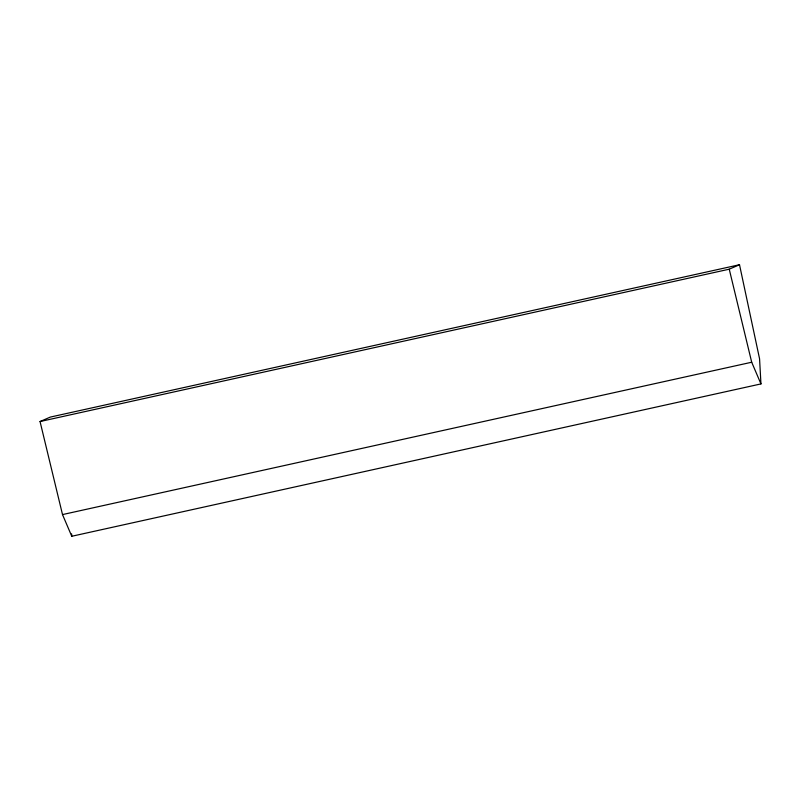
<?xml version="1.0" encoding="UTF-8"?>
<svg xmlns="http://www.w3.org/2000/svg" width="801" height="801" viewBox="0 0 801 801"><rect width="100%" height="100%" fill="white"/><g stroke="black" fill="none" stroke-linecap="round" stroke-linejoin="round"><path stroke-width="1.2" d="M40.05 421.536L50.323 417.081L739.513 264.73L759.568 358.818L760.95 383.919L71.76 536.269L62.508 514.582L40.05 421.536L729.24 269.186L739.513 264.73M62.508 514.582L751.698 362.232L760.95 383.919M729.24 269.186L751.698 362.232M71.629 533.877L71.76 536.269"/></g></svg>
